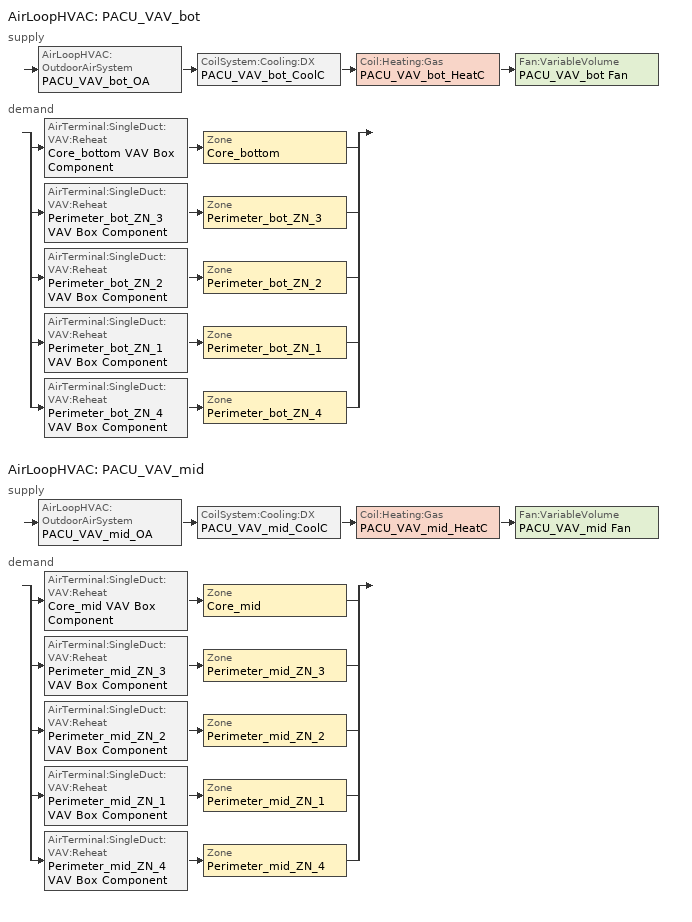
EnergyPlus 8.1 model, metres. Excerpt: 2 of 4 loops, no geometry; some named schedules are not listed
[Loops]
AirLoopHVAC 'PACU_VAV_bot'
 supply: AirLoopHVAC:OutdoorAirSystem 'PACU_VAV_bot_OA' > CoilSystem:Cooling:DX 'PACU_VAV_bot_CoolC' > Coil:Heating:Gas 'PACU_VAV_bot_HeatC' > Fan:VariableVolume 'PACU_VAV_bot Fan'
 demand: split
  | AirTerminal:SingleDuct:VAV:Reheat 'Core_bottom VAV Box Component' > Zone 'Core_bottom'
  | AirTerminal:SingleDuct:VAV:Reheat 'Perimeter_bot_ZN_3 VAV Box Component' > Zone 'Perimeter_bot_ZN_3'
  | AirTerminal:SingleDuct:VAV:Reheat 'Perimeter_bot_ZN_2 VAV Box Component' > Zone 'Perimeter_bot_ZN_2'
  | AirTerminal:SingleDuct:VAV:Reheat 'Perimeter_bot_ZN_1 VAV Box Component' > Zone 'Perimeter_bot_ZN_1'
  | AirTerminal:SingleDuct:VAV:Reheat 'Perimeter_bot_ZN_4 VAV Box Component' > Zone 'Perimeter_bot_ZN_4'
AirLoopHVAC 'PACU_VAV_mid'
 supply: AirLoopHVAC:OutdoorAirSystem 'PACU_VAV_mid_OA' > CoilSystem:Cooling:DX 'PACU_VAV_mid_CoolC' > Coil:Heating:Gas 'PACU_VAV_mid_HeatC' > Fan:VariableVolume 'PACU_VAV_mid Fan'
 demand: split
  | AirTerminal:SingleDuct:VAV:Reheat 'Core_mid VAV Box Component' > Zone 'Core_mid'
  | AirTerminal:SingleDuct:VAV:Reheat 'Perimeter_mid_ZN_3 VAV Box Component' > Zone 'Perimeter_mid_ZN_3'
  | AirTerminal:SingleDuct:VAV:Reheat 'Perimeter_mid_ZN_2 VAV Box Component' > Zone 'Perimeter_mid_ZN_2'
  | AirTerminal:SingleDuct:VAV:Reheat 'Perimeter_mid_ZN_1 VAV Box Component' > Zone 'Perimeter_mid_ZN_1'
  | AirTerminal:SingleDuct:VAV:Reheat 'Perimeter_mid_ZN_4 VAV Box Component' > Zone 'Perimeter_mid_ZN_4'
[DesignSpecification:OutdoorAir] Outdoor Air Method=Flow/Area; Outdoor Air Flow per Zone Floor Area {m3/s-m2}=0.000431773; Outdoor Air Flow per Zone {m3/s}=0
SZ DSOA Core_bottom; SZ DSOA Core_mid; SZ DSOA Perimeter_bot_ZN_3; SZ DSOA Perimeter_bot_ZN_2; SZ DSOA Perimeter_bot_ZN_1; SZ DSOA Perimeter_bot_ZN_4; SZ DSOA Perimeter_mid_ZN_3; SZ DSOA Perimeter_mid_ZN_2; SZ DSOA Perimeter_mid_ZN_1; SZ DSOA Perimeter_mid_ZN_4
[Sizing:Zone] Zone Cooling Design Supply Air Temperature Input Method=SupplyAirTemperature; Zone Cooling Design Supply Air Temperature {C}=12.8; Zone Heating Design Supply Air Temperature Input Method=SupplyAirTemperature; Zone Heating Design Supply Air Temperature {C}=40; Zone Cooling Design Supply Air Humidity Ratio {kgWater/kgDryAir}=0.0085; Zone Heating Design Supply Air Humidity Ratio {kgWater/kgDryAir}=0.008; Zone Heating Sizing Factor=0; Zone Cooling Sizing Factor=0; Cooling Design Air Flow Method=DesignDay; Cooling Design Air Flow Rate {m3/s}=0; Cooling Minimum Air Flow {m3/s}=0; Cooling Minimum Air Flow Fraction=0; Heating Design Air Flow Method=DesignDay; Heating Design Air Flow Rate {m3/s}=0
Name | Design Specification Outdoor Air Object
Core_bottom | SZ DSOA Core_bottom
Core_mid | SZ DSOA Core_mid
Perimeter_bot_ZN_3 | SZ DSOA Perimeter_bot_ZN_3
Perimeter_bot_ZN_2 | SZ DSOA Perimeter_bot_ZN_2
Perimeter_bot_ZN_1 | SZ DSOA Perimeter_bot_ZN_1
Perimeter_bot_ZN_4 | SZ DSOA Perimeter_bot_ZN_4
Perimeter_mid_ZN_3 | SZ DSOA Perimeter_mid_ZN_3
Perimeter_mid_ZN_2 | SZ DSOA Perimeter_mid_ZN_2
Perimeter_mid_ZN_1 | SZ DSOA Perimeter_mid_ZN_1
Perimeter_mid_ZN_4 | SZ DSOA Perimeter_mid_ZN_4
[Sizing:System] Type of Load to Size On=Sensible; Design Outdoor Air Flow Rate {m3/s}=Autosize; Minimum System Air Flow Ratio=0.3; Preheat Design Temperature {C}=7; Preheat Design Humidity Ratio {kgWater/kgDryAir}=0.008; Precool Design Temperature {C}=12.8; Precool Design Humidity Ratio {kgWater/kgDryAir}=0.008; Central Cooling Design Supply Air Temperature {C}=12.8; Central Heating Design Supply Air Temperature {C}=12.8; Sizing Option=Coincident; 100% Outdoor Air in Cooling=No; 100% Outdoor Air in Heating=No; Central Cooling Design Supply Air Humidity Ratio {kgWater/kgDryAir}=0.0085; Central Heating Design Supply Air Humidity Ratio {kgWater/kgDryAir}=0.008; Cooling Design Air Flow Method=DesignDay; Cooling Design Air Flow Rate {m3/s}=0; Heating Design Air Flow Method=DesignDay; Heating Design Air Flow Rate {m3/s}=0; System Outdoor Air Method=ZoneSum
PACU_VAV_bot; PACU_VAV_mid
[ZoneControl:Thermostat] Control Type Schedule=Dual Zone Control Type Sched
Name | Zone or ZoneList | Control 1
Core_bottom Thermostat | Core_bottom | Core_bottom DualSPSched
Core_mid Thermostat | Core_mid | Core_mid DualSPSched
Perimeter_bot_ZN_3 Thermostat | Perimeter_bot_ZN_3 | Perimeter_bot_ZN_3 DualSPSched
Perimeter_bot_ZN_2 Thermostat | Perimeter_bot_ZN_2 | Perimeter_bot_ZN_2 DualSPSched
Perimeter_bot_ZN_1 Thermostat | Perimeter_bot_ZN_1 | Perimeter_bot_ZN_1 DualSPSched
Perimeter_bot_ZN_4 Thermostat | Perimeter_bot_ZN_4 | Perimeter_bot_ZN_4 DualSPSched
Perimeter_mid_ZN_3 Thermostat | Perimeter_mid_ZN_3 | Perimeter_mid_ZN_3 DualSPSched
Perimeter_mid_ZN_2 Thermostat | Perimeter_mid_ZN_2 | Perimeter_mid_ZN_2 DualSPSched
Perimeter_mid_ZN_1 Thermostat | Perimeter_mid_ZN_1 | Perimeter_mid_ZN_1 DualSPSched
Perimeter_mid_ZN_4 Thermostat | Perimeter_mid_ZN_4 | Perimeter_mid_ZN_4 DualSPSched
[ThermostatSetpoint:DualSetpoint] Heating Setpoint Temperature Schedule=HtgSetP_Sch; Cooling Setpoint Temperature Schedule=ClgSetP_Sch
Core_bottom DualSPSched; Core_mid DualSPSched; Perimeter_bot_ZN_3 DualSPSched; Perimeter_bot_ZN_2 DualSPSched; Perimeter_bot_ZN_1 DualSPSched; Perimeter_bot_ZN_4 DualSPSched; Perimeter_mid_ZN_3 DualSPSched; Perimeter_mid_ZN_2 DualSPSched; Perimeter_mid_ZN_1 DualSPSched; Perimeter_mid_ZN_4 DualSPSched
[AirTerminal:SingleDuct:VAV:Reheat] Availability Schedule=ALWAYS_ON; Zone Minimum Air Flow Input Method=Constant; Constant Minimum Air Flow Fraction=0.25; Maximum Hot Water or Steam Flow Rate {m3/s}=AUTOSIZE; Minimum Hot Water or Steam Flow Rate {m3/s}=0; Convergence Tolerance=0.001; Damper Heating Action=Normal
Name | Maximum Air Flow Rate {m3/s} | Reheat Coil
Core_bottom VAV Box Component | 2.65512 | Core_bottom VAV Box Reheat Coil
Core_mid VAV Box Component | 3.78651 | Core_mid VAV Box Reheat Coil
Perimeter_bot_ZN_3 VAV Box Component | 0.99348 | Perimeter_bot_ZN_3 VAV Box Reheat Coil
Perimeter_bot_ZN_2 VAV Box Component | 1.157 | Perimeter_bot_ZN_2 VAV Box Reheat Coil
Perimeter_bot_ZN_1 VAV Box Component | 0.91204 | Perimeter_bot_ZN_1 VAV Box Reheat Coil
Perimeter_bot_ZN_4 VAV Box Component | 1.00605 | Perimeter_bot_ZN_4 VAV Box Reheat Coil
Perimeter_mid_ZN_3 VAV Box Component | 1.18724 | Perimeter_mid_ZN_3 VAV Box Reheat Coil
Perimeter_mid_ZN_1 VAV Box Component | 1.11948 | Perimeter_mid_ZN_1 VAV Box Reheat Coil
Perimeter_mid_ZN_2 VAV Box Component | 1.29308 | Perimeter_mid_ZN_2 VAV Box Reheat Coil
Perimeter_mid_ZN_4 VAV Box Component | 1.22168 | Perimeter_mid_ZN_4 VAV Box Reheat Coil
[Fan:ZoneExhaust] Availability Schedule=HVACOperationSchd; Fan Total Efficiency=0.45; Pressure Rise {Pa}=187.5; Maximum Flow Rate {m3/s}=0.5
Core_bottom Exhaust Fan; Core_mid Exhaust Fan
[Zone equipment]
Core_bottom: Core_bottom Exhaust Fan, Core_bottom VAV Box Component
Core_mid: Core_mid Exhaust Fan, Core_mid VAV Box Component
Perimeter_bot_ZN_3: Perimeter_bot_ZN_3 VAV Box Component
Perimeter_bot_ZN_2: Perimeter_bot_ZN_2 VAV Box Component
Perimeter_bot_ZN_1: Perimeter_bot_ZN_1 VAV Box Component
Perimeter_bot_ZN_4: Perimeter_bot_ZN_4 VAV Box Component
Perimeter_mid_ZN_3: Perimeter_mid_ZN_3 VAV Box Component
Perimeter_mid_ZN_2: Perimeter_mid_ZN_2 VAV Box Component
Perimeter_mid_ZN_1: Perimeter_mid_ZN_1 VAV Box Component
Perimeter_mid_ZN_4: Perimeter_mid_ZN_4 VAV Box Component
[Fan:VariableVolume] Fan Total Efficiency=0.6045; Pressure Rise {Pa}=1120.5; Fan Power Minimum Flow Rate Input Method=Fraction; Fan Power Minimum Flow Fraction=0.25; Motor Efficiency=0.64; Motor In Airstream Fraction=0.25; Fan Power Coefficient 1=0.0704289; Fan Power Coefficient 2=0.38533; Fan Power Coefficient 3=-0.460864; Fan Power Coefficient 4=1.0092; Fan Power Coefficient 5=0
Name | Availability Schedule | Maximum Flow Rate {m3/s}
PACU_VAV_bot Fan | HVACOperationSchd 1 | 5.84608
PACU_VAV_mid Fan | HVACOperationSchd 2 | 7.63138
[FanPerformance:NightVentilation] Fan Total Efficiency=0.42; Pressure Rise {Pa}=560; Maximum Flow Rate {m3/s}=autosize; Motor Efficiency=0.64; Motor in Airstream Fraction=1
Name | Fan
 | PACU_VAV_bot Fan
 | PACU_VAV_mid Fan
[Coil:Cooling:DX:TwoSpeed] Availability Schedule=Night Cycle Availability; High Speed Rated Sensible Heat Ratio=AUTOSIZE; High Speed Gross Rated Cooling COP {W/W}=3.865; Total Cooling Capacity Function of Temperature Curve=FURNACE_PACU_VAV_CoolCCarrier48TM014_12tons_CapFT; Total Cooling Capacity Function of Flow Fraction Curve=FURNACE_PACU_VAV_CoolCCarrier48TM014_12tons_FFF; Energy Input Ratio Function of Temperature Curve=FURNACE_PACU_VAV_CoolCCarrier48TM014_12tons_EIRFT; Energy Input Ratio Function of Flow Fraction Curve=FURNACE_PACU_VAV_CoolCCarrier48TM014_12tons_EIRFFF; Part Load Fraction Correlation Curve=FURNACE_PACU_VAV_CoolCIEA_HVAC_BESTEST_9ton-PLR; Low Speed Gross Rated Sensible Heat Ratio=0.69; Low Speed Gross Rated Cooling COP {W/W}=3.117; Low Speed Total Cooling Capacity Function of Temperature Curve=FURNACE_PACU_VAV_CoolCCarrier48TM014_12tons_CapFT; Low Speed Energy Input Ratio Function of Temperature Curve=FURNACE_PACU_VAV_CoolCCarrier48TM014_12tons_EIRFT; Condenser Type=EvaporativelyCooled; High Speed Evaporative Condenser Effectiveness=0.8; High Speed Evaporative Condenser Air Flow Rate {m3/s}=autosize; High Speed Evaporative Condenser Pump Rated Power Consumption {W}=0; Low Speed Evaporative Condenser Effectiveness=0.8; Low Speed Evaporative Condenser Air Flow Rate {m3/s}=autosize; Low Speed Evaporative Condenser Pump Rated Power Consumption {W}=0
Name | High Speed Gross Rated Total Cooling Capacity {W} | High Speed Rated Air Flow Rate {m3/s} | Low Speed Gross Rated Total Cooling Capacity {W} | Low Speed Rated Air Flow Rate {m3/s}
PACU_VAV_bot_CoolC DXCoil | 104711 | 5.84608 | 34900.1 | 1.9485
PACU_VAV_mid_CoolC DXCoil | 126326 | 7.63138 | 42104.6 | 2.54354
[Coil:Heating:Electric] Availability Schedule=Night Cycle Availability; Efficiency=1
Name | Nominal Capacity {W}
Core_bottom VAV Box Reheat Coil | 35429.2
Core_mid VAV Box Reheat Coil | 50526.3
Perimeter_bot_ZN_3 VAV Box Reheat Coil | 13256.8
Perimeter_bot_ZN_2 VAV Box Reheat Coil | 15438.8
Perimeter_bot_ZN_1 VAV Box Reheat Coil | 12170
Perimeter_bot_ZN_4 VAV Box Reheat Coil | 13424.5
Perimeter_mid_ZN_3 VAV Box Reheat Coil | 15842.2
Perimeter_mid_ZN_2 VAV Box Reheat Coil | 17254.6
Perimeter_mid_ZN_1 VAV Box Reheat Coil | 14938
Perimeter_mid_ZN_4 VAV Box Reheat Coil | 16301.8
[Coil:Heating:Gas] Availability Schedule=Night Cycle Availability; Gas Burner Efficiency=0.8; Nominal Capacity {W}=0; Parasitic Electric Load {W}=0; Part Load Fraction Correlation Curve=Gas Furnace PLF-FPLR; Parasitic Gas Load {W}=0
PACU_VAV_bot_HeatC; PACU_VAV_mid_HeatC
[CoilSystem:Cooling:DX] Availability Schedule=Night Cycle Availability
Name | Cooling Coil
PACU_VAV_bot_CoolC | PACU_VAV_bot_CoolC DXCoil
PACU_VAV_mid_CoolC | PACU_VAV_mid_CoolC DXCoil
[Controller:OutdoorAir] Minimum Outdoor Air Flow Rate {m3/s}=AUTOSIZE; Maximum Outdoor Air Flow Rate {m3/s}=AUTOSIZE; Economizer Control Type=NoEconomizer; Economizer Control Action Type=ModulateFlow; Lockout Type=NoLockout; Minimum Limit Type=FixedMinimum; Minimum Outdoor Air Schedule=MinOA_Sched; Minimum Fraction of Outdoor Air Schedule=MinOAFracSch_Base; Maximum Fraction of Outdoor Air Schedule=MaxOAFracSch_Base; Heat Recovery Bypass Control Type=BypassWhenOAFlowGreaterThanMinimum
PACU_VAV_bot_OA_Controller; PACU_VAV_mid_OA_Controller
[AirLoopHVAC] Design Supply Air Flow Rate {m3/s}=AUTOSIZE
PACU_VAV_bot; PACU_VAV_mid
[AirLoopHVAC:ReturnPlenum]
Name | Zone
FirstFloor_Return_Plenum | FirstFloor_Plenum
MidFloor_Return_Plenum | MidFloor_Plenum
TopFloor_Return_Plenum | TopFloor_Plenum
[AvailabilityManager:OptimumStart] Applicability Schedule=Optimal Start Availability Schedule; Control Type=MaximumofZoneList; Maximum Value for Optimum Start Time {hr}=3; Control Algorithm=AdaptiveASHRAE; Constant Temperature Gradient during Cooling {deltaC/hr}=2; Constant Temperature Gradient during Heating {deltaC/hr}=3; Initial Temperature Gradient during Cooling {deltaC/hr}=2; Initial Temperature Gradient during Heating {deltaC/hr}=3; Number of Previous Days {days}=2
Name | Fan Schedule | Zone List
Bottom Optimal Start | HVACOperationSchd 1 | Bottom Zones
Middle Optimal Start | HVACOperationSchd 2 | Middle Zones
Top Optimal Start | HVACOperationSchd 3 | Top Zones
[EnergyManagementSystem:Actuator]
MinOA: MinOAFracSch_Base; Schedule:Compact; Schedule Value
HSet: HTGSETP_SCH; Schedule:Compact; Schedule Value
CSet: CLGSETP_SCH; Schedule:Compact; Schedule Value
HVAC_OP: HVACOperationSchd; Schedule:Compact; Schedule Value
Infil: INFIL_SCH_PNNL; Schedule:Compact; Schedule Value
FPR_1; FPR1: PACU_VAV_bot Fan; Fan; Fan Pressure Rise
FPR_2; FPR2: PACU_VAV_mid Fan; Fan; Fan Pressure Rise
NP_A: Night Purge Availability; Schedule:Compact; Schedule Value
NC_A: Night Cycle Availability; Schedule:Compact; Schedule Value
SAT: VAV-Supply-Air-Temp-Sch; Schedule:Compact; Schedule Value
[EnergyManagementSystem:ProgramCallingManager]
Optimal_Stop_Control: AfterPredictorBeforeHVACManagers; Optimal_Stop
SP_Reset_Manager: InsideHVACSystemIterationLoop; SP_Reset
Night_Purge_Manager: BeginTimestepBeforePredictor; Night_Purge_Availability
SET_RESET_Manager: AfterPredictorAfterHVACManagers; SAT_RESET
DR_Post_Process_Manager: EndOfSystemTimestepAfterHVACReporting; DR_Post_Process
[EnergyManagementSystem:Program]
Optimal_Stop: SET SaturdayHVACEnd=14-DaylightSavings; SET WeekdayHVACEnd=18-DaylightSavings; SET MinimumEarlyStop=1; SET HSetpOcc=21.7; SET HSetback=18.3; SET CSetpOcc=22.8; SET CSetback=26.7; IF DayOfWeek==7; SET MinimumStop=SaturdayHVACEnd-MinimumEarlyStop; ENDIF; IF DayOfWeek<7 && DayOfWeek>1 && Holiday==0; SET MinimumStop=WeekdayHVACEnd-MinimumEarlyStop; ENDIF; SET HVAC_OP=NULL; SET HSet=NULL; SET CSet=Null; SET MinOA=Null; SET Infil=Null; IF  CurrentTime>=MinimumStop && DayOfWeek>1 && Holiday==0; IF  OAT<=2 || OAT>28; SET HourPlus=MinimumEarlyStop; ELSEIF OAT<=12; SET HourPlus= MinimumEarlyStop*(12-OAT)/10; ELSEIF OAT<=18; SET HourPlus=0; ELSE; SET HourPlus = MinimumEarlyStop*(OAT-18)/10; ENDIF; IF CurrentTime<=MinimumStop+HourPlus; SET HVAC_OP=1; SET HSet=HSetpOcc; SET CSet=CSetpOcc; SET Infil=0.25; SET MinOA=0.15; ELSE; SET HVAC_OP=0; SET HSet=HSetback; SET CSet=CSetback; SET Infil=1; SET MinOA=0.1; ENDIF; ENDIF
[EnergyManagementSystem:OutputVariable] Type of Data in Variable=Averaged; Update Frequency=SystemTimestep; EMS Program or Subroutine=SP_Reset
Name | EMS Variable
PACU_VAV_bot Fan Pressure Rise | FPR_1
PACU_VAV_mid Fan Pressure Rise | FPR_2
[EnergyManagementSystem:Sensor] Output:Variable or Output:Meter=Zone Air Terminal VAV Damper Position
Name | Output:Variable or Output:Meter Index Key
VAV1_1 | Core_bottom VAV Box Component
VAV1_2 | Perimeter_bot_ZN_1 VAV Box Component
VAV1_3 | Perimeter_bot_ZN_2 VAV Box Component
VAV1_4 | Perimeter_bot_ZN_3 VAV Box Component
VAV1_5 | Perimeter_bot_ZN_4 VAV Box Component
VAV2_1 | Core_mid VAV Box Component
VAV2_2 | Perimeter_mid_ZN_1 VAV Box Component
VAV2_3 | Perimeter_mid_ZN_2 VAV Box Component
VAV2_4 | Perimeter_mid_ZN_3 VAV Box Component
VAV2_5 | Perimeter_mid_ZN_4 VAV Box Component
[AvailabilityManager:NightVentilation] Applicability Schedule=Night Purge Availability; Fan Schedule=HVACOperationSchd; Ventilation Temperature Schedule=NightPurge_HTGSETP_SCH; Ventilation Temperature Difference {deltaC}=2; Ventilation Temperature Low Limit {C}=15; Night Venting Flow Fraction=0.35
Name | Control Zone
Night Purge PACU_VAV_bot | Core_bottom
Night Purge PACU_VAV_mid | Core_mid
[SetpointManager:Scheduled] Control Variable=Temperature; Schedule=VAV-Supply-Air-Temp-Sch
Name | Setpoint Node or NodeList
PACU_VAV_bot SAT setpoint | PACU_VAV_bot Supply Equipment Outlet Node
PACU_VAV_mid SAT setpoint | PACU_VAV_mid Supply Equipment Outlet Node
[SetpointManager:MixedAir] Control Variable=Temperature
Name | Setpoint Node or NodeList
PACU_VAV_bot_CoolC SAT Manager | PACU_VAV_bot_CoolC-PACU_VAV_bot_HeatCNode
PACU_VAV_bot_HeatC MixedAir Manager | PACU_VAV_bot_HeatC-PACU_VAV_bot FanNode
PACU_VAV_bot_OAMixed Air Temp Manager | PACU_VAV_bot_OA-PACU_VAV_bot_CoolCNode
PACU_VAV_mid_CoolC SAT Manager | PACU_VAV_mid_CoolC-PACU_VAV_mid_HeatCNode
PACU_VAV_mid_HeatC MixedAir Manager | PACU_VAV_mid_HeatC-PACU_VAV_mid FanNode
PACU_VAV_mid_OAMixed Air Temp Manager | PACU_VAV_mid_OA-PACU_VAV_mid_CoolCNode
[FaultModel:TemperatureSensorOffset:OutdoorAir] Availability Schedule=ALWAYS_OFF; Temperature Sensor Offset {deltaC}=3
Name | Controller Object
VAV_bot OA Sensor Bias | PACU_VAV_bot_OA_Controller
VAV_mid OA Sensor Bias | PACU_VAV_mid_OA_Controller
[FaultModel:TemperatureSensorOffset:ReturnAir] Availability Schedule=ALWAYS_OFF; Temperature Sensor Offset {deltaC}=-3
Name | Controller Object
VAV_bot RA Sensor Bias | PACU_VAV_bot_OA_Controller
VAV_mid RA Sensor Bias | PACU_VAV_mid_OA_Controller
[Schedule:Compact]
ALWAYS_ON; MaxOAFracSch_Base: Through: 12/31, For: AllDays, Until: 24:00, 1
ALWAYS_OFF: Through: 12/31, For: AllDays, Until: 24:00, 0
HVACOperationSchd 1; HVACOperationSchd 2: Through: 12/31, For: Weekdays SummerDesignDay WinterDesignDay, Until: 08:00, 0, Until: 22:00, 1, Until: 24:00, 0, For: Saturday, Until: 08:00, 0, Until: 18:00, 1, Until: 24:00, 0, For: Sunday Holidays AllOtherDays, Until: 24:00, 0
Night Cycle Availability: Through: 12/31, For: Weekdays SummerDesignDay WinterDesignDay, Until: 04:00, 1, Until: 8:00, 0, Until: 24:00, 1, For: Saturday, Until: 04:00, 1, Until: 8:00, 0, Until: 24:00, 1, For: Sunday Holidays AllOtherDays, Until: 07:00, 1, Until: 18:00, 1, Until: 24:00, 1
HVACOperationSchd: Through: 12/31, For: Weekdays SummerDesignDay WinterDesignDay, Until: 05:00, 0, Until: 18:00, 1, Until: 24:00, 0, For: Saturday, Until: 05:00, 0, Until: 14:00, 1, Until: 24:00, 0, For: Sunday Holidays AllOtherDays, Until: 24:00, 0
HTGSETP_SCH: Through: 12/31, For: Weekdays, Until: 05:00, 15.6, Until: 06:00, 19.3, Until: 07:00, 20.3, Until: 18:00, 20.6, Until: 24:00, 15.6, For: SummerDesignDay, Until: 24:00, 18.3, For: WinterDesignDay, Until: 05:00, 18.3, Until: 06:00, 19.3, Until: 07:00, 20.3, Until: 18:00, 21.7, Until: 24:00, 18.3, For: Saturday, Until: 05:00, 15.6, Until: 06:00, 19.3, Until:  07:00, 20.3, Until: 14:00, 20.6, Until: 24:00, 15.6, For: Sunday Holidays AllOtherDays, Until: 24:00, 15.6
CLGSETP_SCH: Through: 12/31, For: Weekdays, Until: 05:00, 26.7, Until: 06:00, 25.2, Until: 07:00, 23.9, Until: 18:00, 23.9, Until: 24:00, 26.7, For: Saturday, Until: 05:00, 26.7, Until: 06:00, 25.2, Until: 07:00, 23.9, Until: 14:00, 23.9, Until: 24:00, 26.7, For: SummerDesignDay, Until: 05:00, 26.7, Until: 06:00, 25.2, Until: 07:00, 23.9, Until: 18:00, 22.8, Until: 24:00, 26.7, For: WinterDesignDay, Until: 24:00, 26.7, For: Sunday Holidays AllOtherDays, Until: 24:00, 26.7
MinOA_Sched: Through: 12/31, For: Weekdays, Until: 08:00, 0, Until: 22:00, 1, Until: 24:00, 0, For: Saturday, Until: 08:00, 0, Until: 18:00, 1, Until: 24:00, 0, For: SummerDesignDay, Until: 24:00, 1, For: WinterDesignDay, Until: 24:00, 1, For: Sunday Holidays AllOtherDays, Until: 06:00, 0, Until: 18:00, 0, Until: 24:00, 0
MinOAFracSch_Base: Through: 12/31, For: Weekdays, Until: 07:00, 0, Until: 18:00, 0.3, Until: 24:00, 0, For: Saturday, Until: 07:00, 0, Until: 14:00, 0.3, Until: 24:00, 0, For: SummerDesignDay WinterDesignDay, Until: 05:00, 0, Until: 18:00, 0.3, Until: 24:00, 0, For: Sunday Holidays AllOtherDays, Until: 05:00, 0, Until: 18:00, 0, Until: 24:00, 0
Dual Zone Control Type Sched: Through: 12/31, For: AllDays, Until: 24:00, 4
VAV-Supply-Air-Temp-Sch: Through: 12/31, For: AllDays, Until: 24:00, 12.8
Night Purge Availability: Through: 12/31, For: Weekdays SummerDesignDay WinterDesignDay, Until: 04:00, 0, Until: 5:00, 1, Until: 24:00, 0, For: Saturday, Until: 04:00, 0, Until: 5:00, 1, Until: 24:00, 0, For: Sunday Holidays AllOtherDays, Until: 07:00, 0, Until: 18:00, 0, Until: 24:00, 0
NightPurge_HTGSETP_SCH: Through: 12/31, For: AllDays, Until: 24:00, 21.7
[Curve:Quadratic]
Name | Coefficient1 Constant | Coefficient2 x | Coefficient3 x**2 | Minimum Value of x | Maximum Value of x
FURNACE_PACU_VAV_CoolCCarrier48TM014_12tons_FFF | 0.718954 | 0.435436 | -0.154193 | 0.75 | 1.25
FURNACE_PACU_VAV_CoolCCarrier48TM014_12tons_EIRFFF | 1.19525 | -0.306138 | 0.110973 | 0.75 | 1.25
FURNACE_PACU_VAV_CoolCIEA_HVAC_BESTEST_9ton-PLR | 0.771 | 0.229 | 0 | 0 | 1
[Curve:Cubic]
Gas Furnace PLF-FPLR: Coefficient1 Constant=0.8; Coefficient2 x=0.2; Coefficient3 x**2=0; Coefficient4 x**3=0; Minimum Value of x=0; Maximum Value of x=1
[Curve:Biquadratic] Minimum Value of x=16.5556; Maximum Value of x=22.1111; Minimum Value of y=23.7778; Maximum Value of y=47.66
Name | Coefficient1 Constant | Coefficient2 x | Coefficient3 x**2 | Coefficient4 y | Coefficient5 y**2 | Coefficient6 x*y
FURNACE_PACU_VAV_CoolCCarrier48TM014_12tons_CapFT | 1.39072 | -0.0529058 | 0.0018423 | 0.00058267 | -0.000186814 | 0.000265159
FURNACE_PACU_VAV_CoolCCarrier48TM014_12tons_EIRFT | -0.536161 | 0.105138 | -0.00172659 | 0.0149848 | 0.000659948 | -0.0017385
